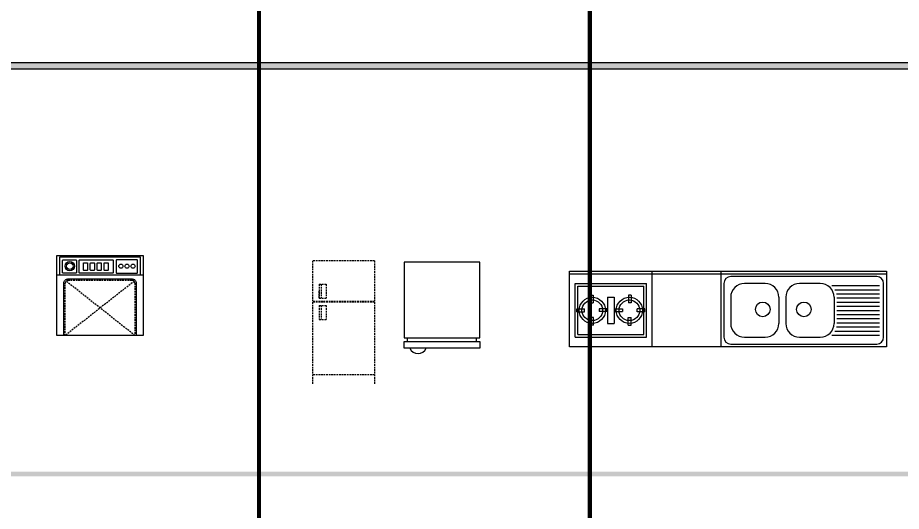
# Model space of a CAD drawing. Extents: x 0 to 79700, y -68 to 28499.
# Drawn here: x 5864 to 12277, y 21289 to 24872 of the extents above; entities that cross this region are included whole.
import ezdxf

# ---------------------------------------------------------------- set-up
doc = ezdxf.new("R2010")
doc.units = 0
doc.header["$LTSCALE"] = 50
doc.header["$MEASUREMENT"] = 0
doc.linetypes.add('HIDDEN', pattern=[0.375, 0.25, -0.125])
for name, color, linetype in [('FUR', 4, 'CONTINUOUS'), ('HD', 11, 'HIDDEN'), ('SHT', 7, 'CONTINUOUS'), ('TEXT1', 3, 'CONTINUOUS'), ('WID', 4, 'CONTINUOUS')]:
    doc.layers.add(name, color=color, linetype=linetype)

# ---------------------------------------------------------------- blocks, each defined once
blk = doc.blocks.new('WAMS1')
at = {"layer": 'FUR'}
blk.add_line((0, -140), (625, -140), dxfattribs=at)
at = {"layer": 'FUR', "linetype": 'HIDDEN'}
for p, q in [((560, -187), (60, -580)), ((565, -580), (66, -185))]:
    blk.add_line(p, q, dxfattribs=at)
at = {"layer": 'FUR'}
blk.add_lwpolyline([(0, 0), (625, 0), (625, -580), (0, -580)], close=True, dxfattribs=at)
blk.add_lwpolyline([(20, -140), (20, -10), (605, -10), (605, -140)], dxfattribs=at)
for points in [[(40, -37, -0.414214), (45, -32), (137, -32, -0.414214), (142, -37), (142, -123, -0.414214), (137, -128), (45, -128, -0.414214), (40, -123)], [(160, -37, -0.414214), (165, -32), (404, -32, -0.414214), (409, -37), (409, -123, -0.414214), (404, -128), (165, -128, -0.414214), (160, -123)], [(192, -57, -0.414214), (197, -52), (217, -52, -0.414214), (222, -57), (222, -103, -0.414214), (217, -108), (197, -108, -0.414214), (192, -103)], [(242, -57, -0.414214), (247, -52), (267, -52, -0.414214), (272, -57), (272, -103, -0.414214), (267, -108), (247, -108, -0.414214), (242, -103)], [(292, -57, -0.414214), (297, -52), (317, -52, -0.414214), (322, -57), (322, -103, -0.414214), (317, -108), (297, -108, -0.414214), (292, -103)], [(342, -57, -0.414214), (347, -52), (367, -52, -0.414214), (372, -57), (372, -103, -0.414214), (367, -108), (347, -108, -0.414214), (342, -103)], [(585, -37, 0.414214), (580, -32), (434, -32, 0.414214), (429, -37), (429, -123, 0.414214), (434, -128), (580, -128, 0.414214), (585, -123)]]:
    blk.add_lwpolyline(points, format="xyb", close=True, dxfattribs=at)
blk.add_lwpolyline([(50, -580), (50, -200, -0.414214), (80, -170), (545, -170, -0.414214), (575, -200), (575, -580)], format="xyb", dxfattribs=at)
at = {"layer": 'FUR', "linetype": 'HIDDEN'}
blk.add_lwpolyline([(60, -580), (60, -200, -0.414214), (80, -180), (545, -180, -0.414214), (565, -200), (565, -580)], format="xyb", dxfattribs=at)
at = {"layer": 'FUR'}
for centre, radius in [((93, -77), 34), ((93, -77), 24), ((464, -77), 15), ((508, -77), 15), ((552, -77), 15)]:
    blk.add_circle(centre, radius, dxfattribs=at)
blk = doc.blocks.new('SINK7')
at = {"layer": 'FUR'}
for p, q in [((0, 0), (2300, 0)), ((1100, -550), (1100, 0)), ((2300, 0), (2300, -550)), ((0, -550), (0, 0)), ((0, -20), (2300, -20)), ((600, -550), (600, 0)), ((2230, -40), (1170, -40)), ((40, -480), (40, -90)), ((40, -90), (560, -90)), ((60, -110), (540, -110)), ((60, -460), (60, -110)), ((540, -460), (540, -110)), ((560, -480), (560, -90)), ((1120, -90), (1120, -480)), ((1420, -90), (1270, -90)), ((1820, -90), (1670, -90)), ((1904.7, -105), (2250, -105)), ((2280, -480), (2280, -90)), ((151.4, -175), (151.4, -230)), ((151.4, -175), (171.4, -175)), ((171.4, -175), (171.4, -230)), ((275, -190), (275, -380)), ((275, -190), (325, -190)), ((325, -190), (325, -380)), ((448.6, -175), (428.6, -175)), ((428.6, -175), (428.6, -230)), ((448.6, -175), (448.6, -230)), ((1170, -190), (1170, -380)), ((1520, -190), (1520, -380)), ((1570, -190), (1570, -380)), ((1920, -190), (1920, -380)), ((1926.7, -135), (2250, -135)), ((1937.4, -165), (2250, -165)), ((151.4, -230), (171.4, -230)), ((448.6, -230), (428.6, -230)), ((1940, -195), (2250, -195)), ((1940, -225), (2250, -225)), ((1940, -255), (2250, -255)), ((53.4, -295), (53.4, -275)), ((53.4, -275), (108.4, -275)), ((53.4, -295), (108.4, -295)), ((108.4, -295), (108.4, -275)), ((271.4, -273), (216.4, -273)), ((216.4, -273), (216.4, -293)), ((271.4, -293), (216.4, -293)), ((271.4, -273), (271.4, -293)), ((328.6, -273), (383.6, -273)), ((328.6, -273), (328.6, -293)), ((328.6, -293), (383.6, -293)), ((383.6, -273), (383.6, -293)), ((546.6, -275), (491.6, -275)), ((491.6, -295), (491.6, -275)), ((546.6, -295), (491.6, -295)), ((546.6, -295), (546.6, -275)), ((1940, -285), (2250, -285)), ((1940, -315), (2250, -315)), ((153.4, -393), (153.4, -338)), ((173.4, -338), (153.4, -338)), ((173.4, -393), (173.4, -338)), ((275, -380), (325, -380)), ((426.6, -393), (426.6, -338)), ((426.6, -338), (446.6, -338)), ((446.6, -393), (446.6, -338)), ((1940, -345), (2250, -345)), ((1940, -375), (2250, -375)), ((173.4, -393), (153.4, -393)), ((426.6, -393), (446.6, -393)), ((1926.7, -435), (2250, -435)), ((1937.4, -405), (2250, -405)), ((40, -480), (560, -480)), ((60, -460), (540, -460)), ((1270, -480), (1420, -480)), ((1670, -480), (1820, -480)), ((1904.7, -465), (2250, -465)), ((2300, -550), (0, -550)), ((1170, -530), (2230, -530))]:
    blk.add_line(p, q, dxfattribs=at)
for centre, radius in [((165.5, -284.9), 95), ((434.5, -284.9), 95), ((165.5, -284.9), 75), ((434.5, -284.9), 75), ((1402.9, -278.3), 53.2), ((1701.1, -278.3), 53.2)]:
    blk.add_circle(centre, radius, dxfattribs=at)
for centre, radius, start, end in [((1170, -90), 50, 90, 180), ((2230, -90), 50, 360, 90), ((1270, -190), 100, 90, 180), ((1420, -190), 100, 0, 90), ((1670, -190), 100, 90, 180), ((1820, -190), 100, 0, 90), ((1270, -380), 100, 180, 270), ((1420, -380), 100, 270, 0), ((1670, -380), 100, 180, 270), ((1820, -380), 100, 270, 0), ((1170, -480), 50, 180, 270), ((2230, -480), 50, 270, 360)]:
    blk.add_arc(centre, radius, start, end, dxfattribs=at)
blk = doc.blocks.new('ICE1')
at = {"layer": 'FUR'}
for p, q in [((25, -575), (25, -550)), ((525, -575), (525, -550))]:
    blk.add_line(p, q, dxfattribs=at)
for points in [[(0, 0), (0, -550), (550, -550), (550, 0)], [(0, -575), (550, -575), (550, -625), (0, -625)]]:
    blk.add_lwpolyline(points, close=True, dxfattribs=at)
blk.add_arc((100.7, -597.1), 65.9, 205.09226, 334.90774, dxfattribs=at)

msp = doc.modelspace()

# ---------------------------------------------------------------- linework, layer by layer
at = {"layer": 'HD'}
for p, q in [((8452.87922, 23107.33323), (8002.87922, 23107.33323)), ((8002.87922, 23107.33323), (8002.87922, 22812.33323)), ((8452.87922, 23107.33323), (8452.87922, 22812.33323)), ((8052.87922, 22937.33323), (8102.87922, 22937.33323)), ((8052.87922, 22937.33323), (8052.87922, 22837.33323)), ((8067.87922, 22937.33323), (8067.87922, 22837.33323)), ((8102.87922, 22937.33323), (8102.87922, 22837.33323)), ((8052.87922, 22837.33323), (8102.87922, 22837.33323)), ((8452.87922, 22812.33323), (8002.87922, 22812.33323)), ((8452.87922, 22807.33323), (8002.87922, 22807.33323)), ((8002.87922, 22807.33323), (8002.87922, 22207.33323)), ((8052.87922, 22782.33323), (8052.87922, 22682.33323)), ((8052.87922, 22782.33323), (8102.87922, 22782.33323)), ((8067.87922, 22782.33323), (8067.87922, 22682.33323)), ((8102.87922, 22782.33323), (8102.87922, 22682.33323)), ((8452.87922, 22807.33323), (8452.87922, 22207.33323)), ((8052.87922, 22682.33323), (8102.87922, 22682.33323)), ((8452.87922, 22279.83323), (8002.87922, 22279.83323))]:
    msp.add_line(p, q, dxfattribs=at)
msp.add_lwpolyline([(8052.87922, 22837.33323), (8052.87922, 22892.33323)], dxfattribs=at)
at = {"layer": 'SHT'}
for p, q in [((19548.16156, 24498.56326), (437.9205, 24498.56326)), ((19548.16156, 24498.56326), (437.9205, 24498.56326)), ((19501.80082, 24544.924), (484.28124, 24544.924)), ((19501.80082, 24544.924), (484.28124, 24544.924))]:
    msp.add_line(p, q, dxfattribs=at)
for points in [[(437.9205, 24498.56326), (19501.80082, 24498.56326), (437.9205, 24544.924), (19501.80082, 24544.924)], [(461.88159, 21575.81752), (19501.80082, 21575.81752), (461.88159, 21543.87497), (19501.80082, 21543.87497)]]:
    msp.add_solid(points, dxfattribs=at)
at = {"layer": 'TEXT1'}
for p, q in [((7615.85108, 28055.77212), (7615.85108, 14629.41203)), ((10016.14151, 28087.71467), (10016.14151, 14661.35458))]:
    msp.add_line(p, q, dxfattribs=at)
at = {"layer": 'TEXT1', "const_width": 30}
for points in [[(10016.14151, 14693.29713), (10016.14151, 28087.71467)], [(7615.85108, 14661.35458), (7615.85108, 28055.77212)]]:
    msp.add_lwpolyline(points, dxfattribs=at)
at = {"layer": 'WID'}
msp.add_line((8078.66915, 22812.33323), (8078.66915, 22807.33323), dxfattribs=at)

# ---------------------------------------------------------------- block references
at = {"layer": 'TEXT1'}
for name, p in [('WAMS1', (6149.28296, 23145.69128)), ('ICE1', (8668.80687, 23097.90383)), ('SINK7', (9868.88055, 23032.87575))]:
    msp.add_blockref(name, p, dxfattribs=at)

doc.saveas('drawing.dxf')
